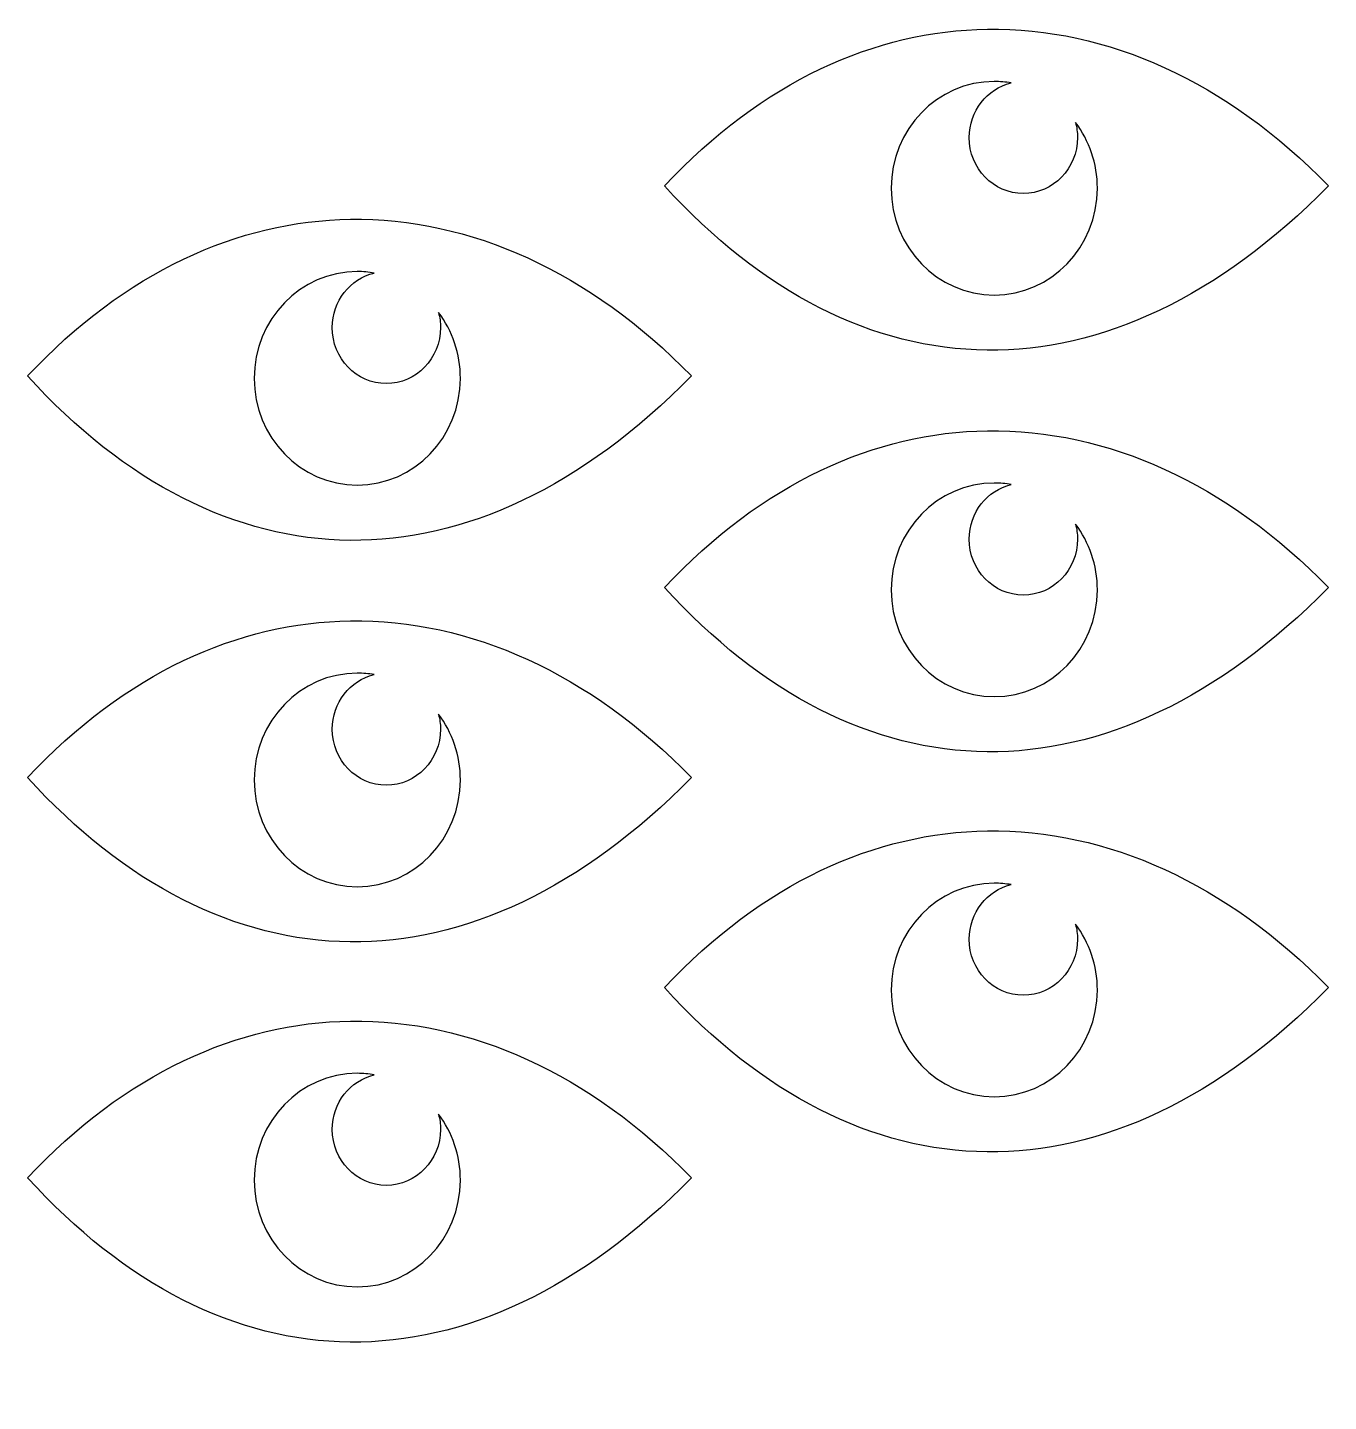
# Model space of a CAD drawing. Header units: centimetres. Extents: x -9.8 to 9.8, y -10.8 to 9.9.
import ezdxf

# ---------------------------------------------------------------- set-up
doc = ezdxf.new("R2010")
doc.units = ezdxf.units.CM
doc.header["$MEASUREMENT"] = 0
doc.layers.add('Layer 1', color=7, linetype='Continuous')

msp = doc.modelspace()

# ---------------------------------------------------------------- linework, layer by layer
at = {"layer": 'Layer 1'}
for points, knots in [([(4.6319, 9.91074), (2.93898, 9.88738), (1.24463, 9.12397), (-0.22922, 7.55203), (-0.22922, 7.55203), (2.70626, 4.32167), (6.45272, 4.18264), (9.76585, 7.55203), (9.76585, 7.55203), (8.2346, 9.12194), (6.43399, 9.9357), (4.6319, 9.91078), (4.6319, 9.91078), (4.6319, 9.91078), (4.6319, 9.91074), (4.6319, 9.91074)], [0, 0, 0, 0, 0.2, 0.2, 0.2, 0.2, 0.4, 0.4, 0.4, 0.4, 0.6, 0.6, 0.6, 0.6, 1, 1, 1, 1]), ([(4.73466, 9.12279), (4.8211, 9.12279), (4.90523, 9.11575), (4.98767, 9.10171), (4.98767, 9.10171), (4.62688, 9.01484), (4.35785, 8.67948), (4.35785, 8.27943), (4.35785, 8.27943), (4.35785, 7.81339), (4.7221, 7.43607), (5.1722, 7.43607), (5.1722, 7.43607), (5.62234, 7.43607), (5.9879, 7.81339), (5.9879, 8.27943), (5.9879, 8.27943), (5.9879, 8.35744), (5.97673, 8.43309), (5.95754, 8.50473), (5.95754, 8.50473), (6.16374, 8.2319), (6.28704, 7.88857), (6.28704, 7.51513), (6.28704, 7.51513), (6.28704, 6.62707), (5.59194, 5.90743), (4.73471, 5.90743), (4.73471, 5.90743), (3.87752, 5.90743), (3.18251, 6.62707), (3.18251, 7.51508), (3.18251, 7.51508), (3.18251, 8.40301), (3.87752, 9.12269), (4.73471, 9.12269), (4.73471, 9.12269), (4.73471, 9.12269), (4.73466, 9.12279), (4.73466, 9.12279)], [0, 0, 0, 0, 0.09090909, 0.09090909, 0.09090909, 0.09090909, 0.18181818, 0.18181818, 0.18181818, 0.18181818, 0.27272727, 0.27272727, 0.27272727, 0.27272727, 0.36363636, 0.36363636, 0.36363636, 0.36363636, 0.45454545, 0.45454545, 0.45454545, 0.45454545, 0.54545455, 0.54545455, 0.54545455, 0.54545455, 0.63636364, 0.63636364, 0.63636364, 0.63636364, 0.72727273, 0.72727273, 0.72727273, 0.72727273, 0.81818182, 0.81818182, 0.81818182, 0.81818182, 1, 1, 1, 1]), ([(-4.95596, 7.04728), (-6.64892, 7.02392), (-8.34331, 6.26043), (-9.81717, 4.68857), (-9.81717, 4.68857), (-6.88165, 1.45817), (-3.13523, 1.31918), (0.1779, 4.68857), (0.1779, 4.68857), (-1.3533, 6.25848), (-3.15392, 7.07224), (-4.95605, 7.04732), (-4.95605, 7.04732), (-4.95605, 7.04732), (-4.95596, 7.04728), (-4.95596, 7.04728)], [0, 0, 0, 0, 0.2, 0.2, 0.2, 0.2, 0.4, 0.4, 0.4, 0.4, 0.6, 0.6, 0.6, 0.6, 1, 1, 1, 1]), ([(-4.85324, 6.26064), (-4.76637, 6.26064), (-4.68187, 6.25238), (-4.59897, 6.23821), (-4.59897, 6.23821), (-4.96035, 6.15177), (-5.2301, 5.81771), (-5.2301, 5.4172), (-5.2301, 5.4172), (-5.2301, 4.95124), (-4.8659, 4.57384), (-4.41584, 4.57384), (-4.41584, 4.57384), (-3.96565, 4.57384), (-3.6001, 4.95124), (-3.6001, 5.4172), (-3.6001, 5.4172), (-3.6001, 5.49597), (-3.61094, 5.57153), (-3.63046, 5.6439), (-3.63046, 5.6439), (-3.42384, 5.37086), (-3.30096, 5.02677), (-3.30096, 4.65295), (-3.30096, 4.65295), (-3.30096, 3.76489), (-3.9961, 3.0453), (-4.85333, 3.0453), (-4.85333, 3.0453), (-5.7106, 3.0453), (-6.40562, 3.7649), (-6.40562, 4.65291), (-6.40562, 4.65291), (-6.40562, 5.54088), (-5.71057, 6.26056), (-4.85333, 6.26056), (-4.85333, 6.26056), (-4.85333, 6.26056), (-4.85324, 6.26064), (-4.85324, 6.26064)], [0, 0, 0, 0, 0.09090909, 0.09090909, 0.09090909, 0.09090909, 0.18181818, 0.18181818, 0.18181818, 0.18181818, 0.27272727, 0.27272727, 0.27272727, 0.27272727, 0.36363636, 0.36363636, 0.36363636, 0.36363636, 0.45454545, 0.45454545, 0.45454545, 0.45454545, 0.54545455, 0.54545455, 0.54545455, 0.54545455, 0.63636364, 0.63636364, 0.63636364, 0.63636364, 0.72727273, 0.72727273, 0.72727273, 0.72727273, 0.81818182, 0.81818182, 0.81818182, 0.81818182, 1, 1, 1, 1]), ([(4.63194, 3.8636), (2.93902, 3.8402), (1.24467, 3.07675), (-0.22918, 1.50481), (-0.22918, 1.50481), (2.7063, -1.72555), (6.45276, -1.86454), (9.76589, 1.50481), (9.76589, 1.50481), (8.23464, 3.07472), (6.43403, 3.88857), (4.63194, 3.8636)], [0, 0, 0, 0, 0.25, 0.25, 0.25, 0.25, 0.5, 0.5, 0.5, 0.5, 1, 1, 1, 1]), ([(4.7347, 3.07691), (4.82207, 3.07691), (4.907, 3.06881), (4.99041, 3.05448), (4.99041, 3.05448), (4.62831, 2.96854), (4.35789, 2.63449), (4.35789, 2.23347), (4.35789, 2.23347), (4.35789, 1.76751), (4.72214, 1.38885), (5.17224, 1.38885), (5.17224, 1.38885), (5.62238, 1.38885), (5.98794, 1.76752), (5.98794, 2.23347), (5.98794, 2.23347), (5.98794, 2.31131), (5.97668, 2.38595), (5.95758, 2.45751), (5.95758, 2.45751), (6.16378, 2.18439), (6.28708, 1.84135), (6.28708, 1.46791), (6.28708, 1.46791), (6.28708, 0.57994), (5.59198, -0.13974), (4.73475, -0.13974), (4.73475, -0.13974), (3.87756, -0.13974), (3.18255, 0.57994), (3.18255, 1.46791), (3.18255, 1.46791), (3.18255, 2.35597), (3.87756, 3.07691), (4.73475, 3.07691), (4.73475, 3.07691), (4.73475, 3.07691), (4.7347, 3.07691), (4.7347, 3.07691)], [0, 0, 0, 0, 0.09090909, 0.09090909, 0.09090909, 0.09090909, 0.18181818, 0.18181818, 0.18181818, 0.18181818, 0.27272727, 0.27272727, 0.27272727, 0.27272727, 0.36363636, 0.36363636, 0.36363636, 0.36363636, 0.45454545, 0.45454545, 0.45454545, 0.45454545, 0.54545455, 0.54545455, 0.54545455, 0.54545455, 0.63636364, 0.63636364, 0.63636364, 0.63636364, 0.72727273, 0.72727273, 0.72727273, 0.72727273, 0.81818182, 0.81818182, 0.81818182, 0.81818182, 1, 1, 1, 1]), ([(-4.95592, 1.0014), (-6.64888, 0.978), (-8.34327, 0.21455), (-9.81713, -1.35739), (-9.81713, -1.35739), (-6.88161, -4.58775), (-3.13519, -4.72674), (0.17794, -1.35739), (0.17794, -1.35739), (-1.35326, 0.21252), (-3.15388, 1.02637), (-4.95601, 1.0014), (-4.95601, 1.0014), (-4.95601, 1.0014), (-4.95592, 1.0014), (-4.95592, 1.0014)], [0, 0, 0, 0, 0.2, 0.2, 0.2, 0.2, 0.4, 0.4, 0.4, 0.4, 0.6, 0.6, 0.6, 0.6, 1, 1, 1, 1]), ([(-4.8532, 0.21337), (-4.76684, 0.21337), (-4.68267, 0.20633), (-4.60019, 0.19229), (-4.60019, 0.19229), (-4.96102, 0.10542), (-5.23005, -0.22855), (-5.23005, -0.62864), (-5.23005, -0.62864), (-5.23005, -1.09468), (-4.86585, -1.47326), (-4.41579, -1.47326), (-4.41579, -1.47326), (-3.9656, -1.47334), (-3.60005, -1.09468), (-3.60005, -0.62864), (-3.60005, -0.62864), (-3.60005, -0.55084), (-3.61131, -0.4762), (-3.63041, -0.40464), (-3.63041, -0.40464), (-3.42421, -0.67747), (-3.30091, -1.02084), (-3.30091, -1.39432), (-3.30091, -1.39432), (-3.30091, -2.28225), (-3.99605, -3.00189), (-4.85328, -3.00189), (-4.85328, -3.00189), (-5.71055, -3.00189), (-6.40557, -2.28225), (-6.40557, -1.39424), (-6.40557, -1.39424), (-6.40557, -0.50627), (-5.71052, 0.21341), (-4.85328, 0.21341), (-4.85328, 0.21341), (-4.85328, 0.21341), (-4.8532, 0.21337), (-4.8532, 0.21337)], [0, 0, 0, 0, 0.09090909, 0.09090909, 0.09090909, 0.09090909, 0.18181818, 0.18181818, 0.18181818, 0.18181818, 0.27272727, 0.27272727, 0.27272727, 0.27272727, 0.36363636, 0.36363636, 0.36363636, 0.36363636, 0.45454545, 0.45454545, 0.45454545, 0.45454545, 0.54545455, 0.54545455, 0.54545455, 0.54545455, 0.63636364, 0.63636364, 0.63636364, 0.63636364, 0.72727273, 0.72727273, 0.72727273, 0.72727273, 0.81818182, 0.81818182, 0.81818182, 0.81818182, 1, 1, 1, 1]), ([(4.63198, -2.16119), (2.93906, -2.18459), (1.24471, -2.94804), (-0.22914, -4.51998), (-0.22914, -4.51998), (2.70634, -7.75034), (6.4528, -7.88933), (9.76593, -4.51998), (9.76593, -4.51998), (8.23468, -2.95007), (6.43407, -2.13622), (4.63198, -2.16119)], [0, 0, 0, 0, 0.25, 0.25, 0.25, 0.25, 0.5, 0.5, 0.5, 0.5, 1, 1, 1, 1]), ([(4.73475, -2.94923), (4.82119, -2.94923), (4.90532, -2.95627), (4.98776, -2.97031), (4.98776, -2.97031), (4.62697, -3.05718), (4.35794, -3.3925), (4.35794, -3.79259), (4.35794, -3.79259), (4.35794, -4.25863), (4.72219, -4.63595), (5.17229, -4.63595), (5.17229, -4.63595), (5.62243, -4.63595), (5.98799, -4.25863), (5.98799, -3.79259), (5.98799, -3.79259), (5.98799, -3.71458), (5.97682, -3.63893), (5.95763, -3.56724), (5.95763, -3.56724), (6.16383, -3.84007), (6.28713, -4.18344), (6.28713, -4.55692), (6.28713, -4.55692), (6.28713, -5.44485), (5.59203, -6.16449), (4.7348, -6.16449), (4.7348, -6.16449), (3.87761, -6.16449), (3.1826, -5.44485), (3.1826, -4.55684), (3.1826, -4.55684), (3.1826, -3.66887), (3.87761, -2.94919), (4.7348, -2.94919), (4.7348, -2.94919), (4.7348, -2.94919), (4.73475, -2.94923), (4.73475, -2.94923)], [0, 0, 0, 0, 0.09090909, 0.09090909, 0.09090909, 0.09090909, 0.18181818, 0.18181818, 0.18181818, 0.18181818, 0.27272727, 0.27272727, 0.27272727, 0.27272727, 0.36363636, 0.36363636, 0.36363636, 0.36363636, 0.45454545, 0.45454545, 0.45454545, 0.45454545, 0.54545455, 0.54545455, 0.54545455, 0.54545455, 0.63636364, 0.63636364, 0.63636364, 0.63636364, 0.72727273, 0.72727273, 0.72727273, 0.72727273, 0.81818182, 0.81818182, 0.81818182, 0.81818182, 1, 1, 1, 1]), ([(-4.95587, -5.02465), (-6.64883, -5.04805), (-8.34322, -5.8115), (-9.81708, -7.38344), (-9.81708, -7.38344), (-6.88156, -10.6138), (-3.13514, -10.75283), (0.17799, -7.38344), (0.17799, -7.38344), (-1.35321, -5.81353), (-3.15383, -4.99977), (-4.95596, -5.02465), (-4.95596, -5.02465), (-4.95596, -5.02465), (-4.95587, -5.02465), (-4.95587, -5.02465)], [0, 0, 0, 0, 0.2, 0.2, 0.2, 0.2, 0.4, 0.4, 0.4, 0.4, 0.6, 0.6, 0.6, 0.6, 1, 1, 1, 1]), ([(-4.85315, -5.81134), (-4.76628, -5.81134), (-4.68178, -5.81956), (-4.59888, -5.83377), (-4.59888, -5.83377), (-4.96026, -5.92021), (-5.23001, -6.25418), (-5.23001, -6.65478), (-5.23001, -6.65478), (-5.23001, -7.12074), (-4.86581, -7.49806), (-4.41575, -7.49806), (-4.41575, -7.49806), (-3.96556, -7.49806), (-3.60001, -7.12078), (-3.60001, -6.6547), (-3.60001, -6.6547), (-3.60001, -6.57597), (-3.61085, -6.50037), (-3.63037, -6.42805), (-3.63037, -6.42805), (-3.42375, -6.70109), (-3.30087, -7.04522), (-3.30087, -7.419), (-3.30087, -7.419), (-3.30087, -8.30706), (-3.99601, -9.02665), (-4.85324, -9.02665), (-4.85324, -9.02665), (-5.71051, -9.02665), (-6.40553, -8.30701), (-6.40553, -7.419), (-6.40553, -7.419), (-6.40553, -6.53103), (-5.71048, -5.81135), (-4.85324, -5.81135), (-4.85324, -5.81135), (-4.85324, -5.81135), (-4.85315, -5.81134), (-4.85315, -5.81134)], [0, 0, 0, 0, 0.09090909, 0.09090909, 0.09090909, 0.09090909, 0.18181818, 0.18181818, 0.18181818, 0.18181818, 0.27272727, 0.27272727, 0.27272727, 0.27272727, 0.36363636, 0.36363636, 0.36363636, 0.36363636, 0.45454545, 0.45454545, 0.45454545, 0.45454545, 0.54545455, 0.54545455, 0.54545455, 0.54545455, 0.63636364, 0.63636364, 0.63636364, 0.63636364, 0.72727273, 0.72727273, 0.72727273, 0.72727273, 0.81818182, 0.81818182, 0.81818182, 0.81818182, 1, 1, 1, 1])]:
    msp.add_open_spline(points, degree=3, knots=knots, dxfattribs=at)

doc.saveas('drawing.dxf')
